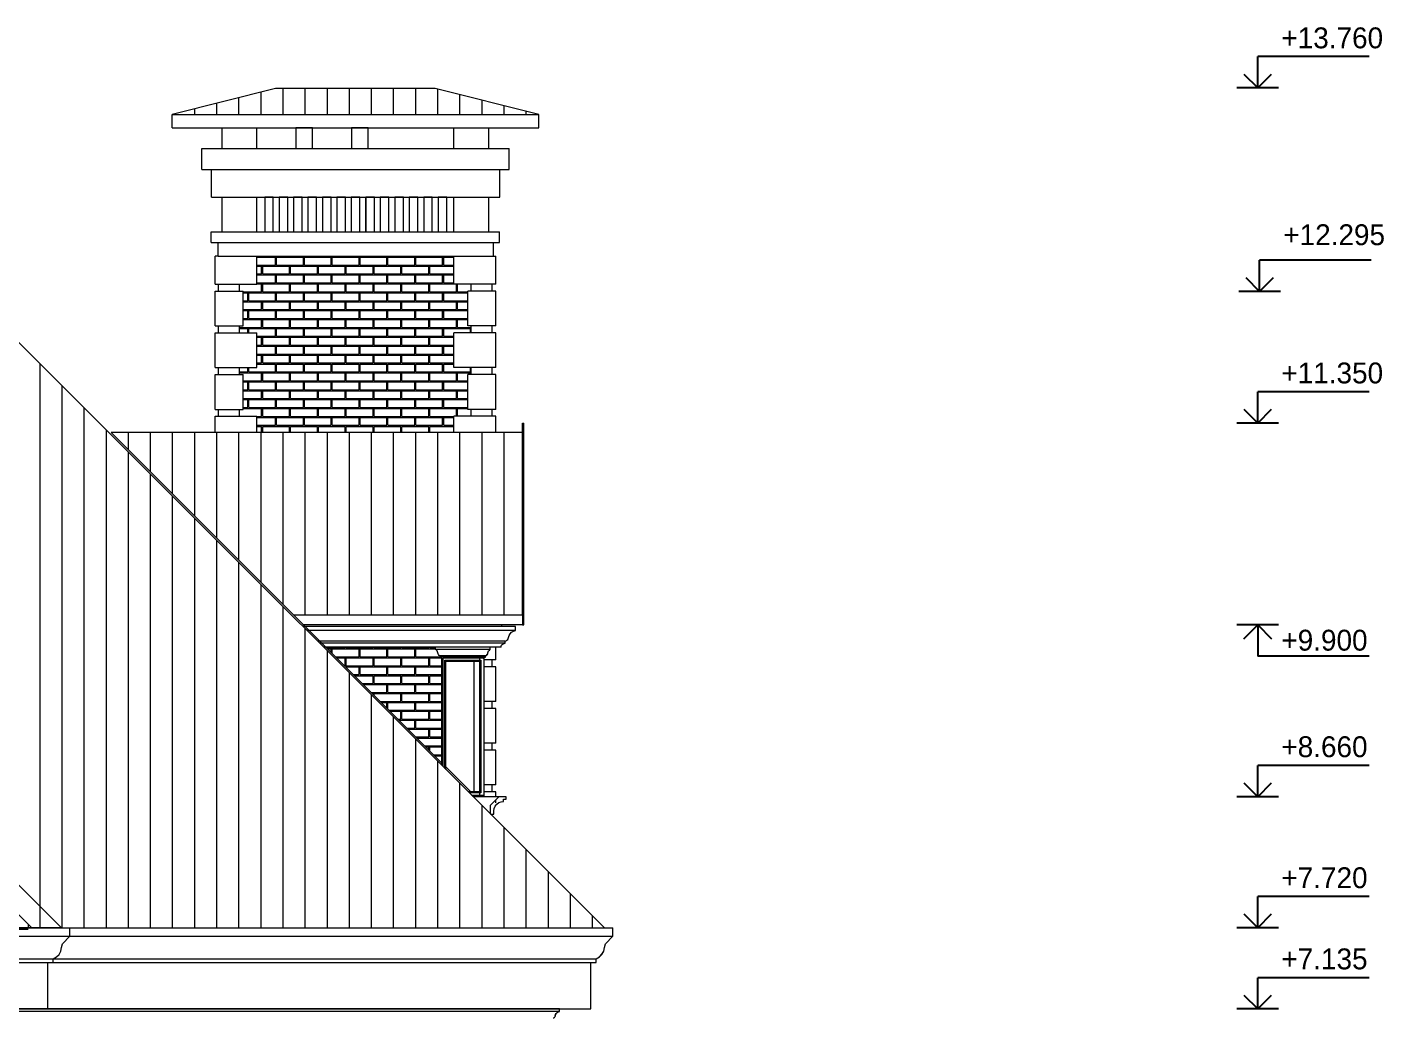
# Model space of a CAD drawing. Header units: millimetres. Extents: x 1177761 to 1329492, y 746793 to 827002.
# Drawn here: x 1209900 to 1219646, y 818801 to 825922 of the extents above; entities that cross this region are included whole.
import ezdxf

# ---------------------------------------------------------------- set-up
doc = ezdxf.new("R2010")
doc.units = ezdxf.units.MM
doc.layers.add('mark', color=4, linetype='Continuous')
doc.layers.add('wall', color=5, linetype='Continuous', lineweight=30)
doc.styles.add('PStudio', font='pstudio.shx')
pattern_1 = [(0, (-270908.16, 1431884.34), (100, 64), [192.5, -7.5]), (0, (-271008.16, 1431891.84), (100, 64), [192.5, -7.5]), (90, (-270908.16, 1431884.34), (-100, 64), [-71.5, 56.5]), (90, (-270915.66, 1431884.34), (-100, 64), [-71.5, 56.5])]

# ---------------------------------------------------------------- blocks, each defined once
blk = doc.blocks.new('H LEVEL2')
at = {"color": 0, "linetype": 'ByBlock'}
for p, q in [((3, 0), (-3, 0)), ((-2, -2), (0, 0)), ((0, 0), (2, -2)), ((0, 0), (0, -4.5)), ((16, -4.5), (0, -4.5))]:
    blk.add_line(p, q, dxfattribs=at)
at = {"color": 0, "linetype": 'ByBlock', "style": 'PStudio'}
blk.add_attdef('OTM', (3.4, -3.7), '', height=2, dxfattribs=at)
blk = doc.blocks.new('H LEVEL4')
at = {"color": 0, "linetype": 'ByBlock'}
for p, q in [((16, 4.5), (0, 4.5)), ((0, 0), (0, 4.5)), ((-2, 2), (0, 0)), ((0, 0), (2, 2)), ((3, 0), (-3, 0))]:
    blk.add_line(p, q, dxfattribs=at)
at = {"color": 0, "linetype": 'ByBlock', "style": 'PStudio'}
blk.add_attdef('OTM', (3.4, 5.7), '', height=2, dxfattribs=at)

msp = doc.modelspace()

# ---------------------------------------------------------------- hatches: boundary and pattern name
at = {"layer": 'wall', "lineweight": 20, "ltscale": 50}
h = msp.add_hatch(dxfattribs=at)
h.set_pattern_fill('ANSI31', color=250, scale=50, angle=45, style=0)
h.paths.add_polyline_path([(1208945, 823981.9), (1208174, 823794), (1209700.3, 823794), (1209692.4, 823801.9)])
h.paths.add_polyline_path([(1212829.7, 825481.9), (1211684.7, 825481.9), (1210941.8, 825294), (1213574.5, 825294)])
h.paths.add_polyline_path([(1204561, 825481.9), (1203818, 825294), (1205305.8, 825294)])
h.paths.add_polyline_path([(1194431.8, 825481.9), (1193730.8, 825294), (1195132.8, 825294)])
h.paths.add_polyline_path([(1187879.1, 823981.9), (1187136.2, 823794), (1188624, 823794)])
at = {"layer": 'wall', "lineweight": 20, "ltscale": 2}
h = msp.add_hatch(dxfattribs=at)
h.set_pattern_fill('AR18', color=251, scale=20, style=0)
h.set_pattern_definition(pattern_1)
h.paths.add_polyline_path([(1212965.6, 823724.8), (1213090.6, 823724.8), (1213090.6, 823774.8), (1213065.6, 823774.8), (1213065.6, 824024.8), (1213090.6, 824024.8), (1213090.6, 824074.8), (1212965.6, 824074.8), (1212965.6, 824274.8), (1211550.6, 824274.8), (1211550.6, 824074.8), (1211425.6, 824074.8), (1211425.6, 824024.8), (1211450.6, 824024.8), (1211450.6, 823774.8), (1211425.6, 823774.8), (1211425.6, 823724.8), (1211550.6, 823724.8), (1211550.6, 823474.8), (1211425.6, 823474.8), (1211425.6, 823424.8), (1211450.6, 823424.8), (1211450.6, 823174.8), (1211425.6, 823174.8), (1211425.6, 823124.8), (1211550.6, 823124.8), (1211550.6, 823007.8), (1212965.6, 823007.8), (1212965.6, 823124.8), (1213090.6, 823124.8), (1213090.6, 823174.8), (1213065.6, 823174.8), (1213065.6, 823424.8), (1213090.6, 823424.8), (1213090.6, 823474.8), (1212965.6, 823474.8)])
h.paths.add_polyline_path([(1212124, 823317), (1212819.8, 823317)], flags=16)
at = {"layer": 'wall', "lineweight": 20, "ltscale": 50}
h = msp.add_hatch(dxfattribs=at)
h.set_pattern_fill('ANSI31', color=250, scale=50, angle=45, style=0)
h.paths.add_polyline_path([(1209724.9, 823769.4), (1209724.9, 823697.5), (1209366, 823697.5), (1209366, 823549.8), (1209512, 823549.8), (1209512, 823399.8), (1209443, 823399.8), (1209443, 823200.8), (1209366, 823200.8), (1209366, 822950.4), (1209444, 822950.4), (1209444, 822875.4), (1209394.7, 822875.4), (1209394.7, 822774.8), (1209416, 822774.8), (1209416, 822574.8), (1209391, 822574.8), (1209391, 822524.8), (1209416, 822524.8), (1209416, 822274.8), (1209391, 822274.8), (1209391, 822224.8), (1209416, 822224.8), (1209416, 821974.8), (1209391, 821974.8), (1209391, 821924.8), (1209416, 821924.8), (1209416, 821674.8), (1209391, 821674.8), (1209391, 821624.8), (1209416, 821624.8), (1209416, 821374.8), (1209391, 821374.8), (1209391, 821324.8), (1209416, 821324.8), (1209416, 821074.8), (1209391, 821074.8), (1209391, 821024.8), (1209416, 821024.8), (1209416, 820774.8), (1209216, 820774.8), (1208819.5, 820774.8), (1210146.2, 819448.2), (1210207.4, 819448.2), (1214046.2, 819448.2)])
h.paths.add_polyline_path([(1209474.8, 824019.5), (1208061.1, 824019.5), (1207016.5, 822975.1), (1207032.4, 822946.7), (1207044.4, 822884.3), (1207039.2, 822819.6), (1207010.2, 822746.7), (1206962.4, 822696.4), (1206942.5, 822689.3), (1206942.5, 822651.9), (1207798.3, 821796), (1207840.8, 821838.5), (1207858.4, 821820.8), (1207883.2, 821845.5), (1207964.5, 821764.2), (1207950.4, 821750.1), (1208482.9, 821217.5), (1208482.9, 821324.8), (1208507.9, 821324.8), (1208507.9, 821374.8), (1208482.9, 821374.8), (1208482.9, 821624.8), (1208507.9, 821624.8), (1208507.9, 821674.8), (1208482.9, 821674.8), (1208482.9, 821924.8), (1208507.9, 821924.8), (1208507.9, 821974.8), (1208482.9, 821974.8), (1208482.9, 822224.8), (1208507.9, 822224.8), (1208507.9, 822274.8), (1208482.9, 822274.8), (1208482.9, 822524.8), (1208507.9, 822524.8), (1208507.9, 822574.8), (1208482.9, 822574.8), (1208482.9, 822774.8), (1208497.7, 822774.8), (1208497.7, 822875.4), (1208455.2, 822875.4), (1208455.2, 822950.4), (1208532.9, 822950.4), (1208532.9, 823200.8), (1208454.1, 823200.8), (1208454.1, 823399.8), (1208385.8, 823399.8), (1208385.8, 823549.8), (1208532.9, 823549.8), (1208532.9, 823697.5), (1208174, 823697.5), (1208174, 823794), (1208945, 823981.9), (1209692.4, 823801.9)])
h.paths.add_polyline_path([(1207471, 822934.5), (1208202.9, 822934.5)], flags=16)
h = msp.add_hatch(dxfattribs=at)
h.set_pattern_fill('ANSI31', color=250, scale=50, angle=45, style=0)
h.paths.add_polyline_path([(1213457.8, 823007.8), (1210504.3, 823007.8), (1211815.8, 821696.2), (1213457.8, 821696.2), (1213457.8, 821726.2)])
h = msp.add_hatch(dxfattribs=at)
h.set_pattern_fill('ANSI31', color=250, scale=50, angle=45, style=0)
h.paths.add_polyline_path([(1203488.5, 819448.2), (1206692.5, 822652), (1206942.5, 822651.8), (1210146.3, 819448.2)])
at = {"layer": 'wall', "lineweight": 20, "ltscale": 2}
h = msp.add_hatch(dxfattribs=at)
h.set_pattern_fill('AR18', color=251, scale=20, style=0)
h.set_pattern_definition(pattern_1)
h.paths.add_polyline_path([(1212877.4, 821394.8), (1212866.8, 821394.8), (1212866.8, 821402.4), (1212857.1, 821408.2), (1212851.7, 821418.1), (1212850.1, 821425.3), (1212848.4, 821432.5), (1212844.8, 821439), (1212839.7, 821444.3), (1212833.3, 821448.1), (1212833.3, 821464.8), (1212047.3, 821464.8), (1212877.4, 820634.6)])

# ---------------------------------------------------------------- linework, layer by layer
at = {"layer": 'wall', "color": 250, "lineweight": 20, "ltscale": 50}
for p, q in [((1211684.7, 825481.9), (1210941.8, 825294)), ((1212829.7, 825481.9), (1211684.7, 825481.9)), ((1213574.5, 825294), (1212829.7, 825481.9)), ((1210941.8, 825294), (1213574.5, 825294)), ((1210941.8, 825197.5), (1210941.8, 825294)), ((1213574.5, 825197.5), (1213574.5, 825294)), ((1210941.8, 825197.5), (1213574.5, 825197.5)), ((1211300.6, 825049.8), (1211300.6, 825197.5)), ((1211550.6, 825049.8), (1211550.6, 825197.5)), ((1212965.6, 825049.8), (1212965.6, 825197.5)), ((1213215.6, 825049.8), (1213215.6, 825197.5)), ((1211154.7, 825049.8), (1213362.7, 825049.8)), ((1211154.7, 824899.8), (1211154.7, 825049.8)), ((1213362.7, 824899.8), (1213362.7, 825049.8)), ((1211154.7, 824899.8), (1213362.7, 824899.8)), ((1211223.7, 824699.8), (1211223.7, 824899.8)), ((1213294.4, 824699.8), (1213294.4, 824899.8)), ((1211223.7, 824699.8), (1213294.4, 824699.8)), ((1211300.6, 824449.8), (1211300.6, 824699.8)), ((1211550.6, 824449.8), (1211550.6, 824699.8)), ((1212185.9, 824449.8), (1212185.9, 824699.8)), ((1212331.7, 824449.8), (1212331.7, 824699.8)), ((1212331.8, 824449.8), (1212331.8, 824699.8)), ((1212965.6, 824449.8), (1212965.6, 824699.8)), ((1213215.6, 824449.8), (1213215.6, 824699.8)), ((1211222.6, 824449.8), (1213293.4, 824449.8)), ((1211222.6, 824374.8), (1211222.6, 824449.8)), ((1213293.4, 824374.8), (1213293.4, 824449.8)), ((1211222.6, 824374.8), (1213293.4, 824374.8)), ((1211272, 824274.8), (1211272, 824374.8)), ((1213250.9, 824274.8), (1213250.9, 824374.8)), ((1211250.6, 824074.8), (1211250.6, 824274.8)), ((1211272, 824274.8), (1211250.6, 824274.8)), ((1211272, 824274.8), (1213250.9, 824274.8)), ((1211550.6, 824074.8), (1211550.6, 824274.8)), ((1212965.6, 824074.8), (1212965.6, 824274.8)), ((1213250.9, 824274.8), (1213265.6, 824274.8)), ((1213265.6, 824074.8), (1213265.6, 824274.8)), ((1214046.2, 819448.2), (1209474.8, 824019.5)), ((1211250.6, 824074.8), (1211550.6, 824074.8)), ((1211250.6, 824024.8), (1211450.6, 824024.8)), ((1211250.6, 823774.8), (1211250.6, 824024.8)), ((1211275.6, 824024.8), (1211275.6, 824074.8)), ((1211425.6, 824024.8), (1211425.6, 824074.8)), ((1211450.6, 823774.8), (1211450.6, 824024.8)), ((1213265.6, 824074.8), (1212965.6, 824074.8)), ((1213265.6, 824024.8), (1213065.6, 824024.8)), ((1213065.6, 823774.8), (1213065.6, 824024.8)), ((1213090.6, 824024.8), (1213090.6, 824074.8)), ((1213240.6, 824024.8), (1213240.6, 824074.8)), ((1213265.6, 823774.8), (1213265.6, 824024.8)), ((1211250.6, 823774.8), (1211450.6, 823774.8)), ((1211250.6, 823724.8), (1211550.6, 823724.8)), ((1211250.6, 823474.8), (1211250.6, 823724.8)), ((1211275.6, 823724.8), (1211275.6, 823774.8)), ((1211425.6, 823724.8), (1211425.6, 823774.8)), ((1211550.6, 823474.8), (1211550.6, 823724.8)), ((1213265.6, 823724.8), (1212965.6, 823724.8)), ((1212965.6, 823474.8), (1212965.6, 823724.8)), ((1213265.6, 823774.8), (1213065.6, 823774.8)), ((1213090.6, 823724.8), (1213090.6, 823774.8)), ((1213240.6, 823724.8), (1213240.6, 823774.8)), ((1213265.6, 823474.8), (1213265.6, 823724.8)), ((1211250.6, 823474.8), (1211550.6, 823474.8)), ((1211275.6, 823424.8), (1211275.6, 823474.8)), ((1211425.6, 823424.8), (1211425.6, 823474.8)), ((1213265.6, 823474.8), (1212965.6, 823474.8)), ((1213090.6, 823424.8), (1213090.6, 823474.8)), ((1213240.6, 823424.8), (1213240.6, 823474.8)), ((1211250.6, 823424.8), (1211450.6, 823424.8)), ((1211250.6, 823174.8), (1211250.6, 823424.8)), ((1211450.6, 823174.8), (1211450.6, 823424.8)), ((1213265.6, 823424.8), (1213065.6, 823424.8)), ((1213065.6, 823174.8), (1213065.6, 823424.8)), ((1213265.6, 823174.8), (1213265.6, 823424.8)), ((1211250.6, 823174.8), (1211450.6, 823174.8)), ((1211275.6, 823124.8), (1211275.6, 823174.8)), ((1211425.6, 823124.8), (1211425.6, 823174.8)), ((1213265.6, 823174.8), (1213065.6, 823174.8)), ((1213090.6, 823124.8), (1213090.6, 823174.8)), ((1213090.6, 823124.8), (1213090.6, 823174.8)), ((1213240.6, 823124.8), (1213240.6, 823174.8)), ((1213240.6, 823124.8), (1213240.6, 823174.8)), ((1211250.6, 823124.8), (1211550.6, 823124.8)), ((1211250.6, 823007.8), (1211250.6, 823124.8)), ((1211550.6, 823007.8), (1211550.6, 823124.8)), ((1213265.6, 823124.8), (1212965.6, 823124.8)), ((1212965.6, 823007.8), (1212965.6, 823124.8)), ((1213265.6, 823124.8), (1213065.6, 823124.8)), ((1213265.6, 823007.8), (1213265.6, 823124.8)), ((1213457.8, 821726.2), (1213457.8, 823076.2)), ((1213457.8, 823076.2), (1213467.8, 823076.2)), ((1213467.8, 821726.2), (1213467.8, 823076.2)), ((1213457.8, 823007.8), (1210504.3, 823007.8)), ((1210504.3, 823007.8), (1211815.8, 821696.2)), ((1206937.4, 822656.9), (1210146.2, 819448.2)), ((1206937.4, 822444.8), (1209934.1, 819448.2)), ((1211815.8, 821696.2), (1212877.4, 820634.6)), ((1213457.8, 821696.2), (1211815.8, 821696.2)), ((1213457.8, 821696.2), (1213457.8, 821726.2)), ((1213457.8, 821726.2), (1213467.8, 821726.2)), ((1213457.8, 821696.2), (1213457.8, 821625.5)), ((1213467.8, 821625.5), (1213467.8, 821726.2)), ((1213407.8, 821614.8), (1211879.5, 821614.8)), ((1213457.8, 821625.5), (1211886.5, 821625.5)), ((1213407.8, 821586), (1211908.3, 821586)), ((1213307.3, 821625.5), (1213307.3, 821614.8)), ((1213380.2, 821573.2), (1213393.2, 821581.3)), ((1213393.2, 821581.3), (1213407.8, 821586)), ((1213407.8, 821586), (1213407.8, 821614.8)), ((1213457.8, 821625.5), (1213467.8, 821625.5)), ((1213332.8, 821508.1), (1211986.2, 821508.1)), ((1213332.8, 821493.7), (1212000.6, 821493.7)), ((1213305, 821472.8), (1213307.9, 821479.7)), ((1213307.9, 821479.7), (1213312.5, 821485.6)), ((1213312.5, 821485.6), (1213318.4, 821490.1)), ((1213318.4, 821490.1), (1213325.4, 821492.8)), ((1213325.4, 821492.8), (1213332.8, 821493.7)), ((1213332.8, 821508.1), (1213340.1, 821510.4)), ((1213332.8, 821493.7), (1213332.8, 821508.1)), ((1213340.1, 821510.4), (1213346.6, 821514.5)), ((1213346.6, 821514.5), (1213351.9, 821520)), ((1213351.9, 821520), (1213355.7, 821526.7)), ((1213355.7, 821526.7), (1213357.8, 821534.1)), ((1213357.8, 821534.1), (1213361.9, 821548.8)), ((1213361.9, 821548.8), (1213369.5, 821562.1)), ((1213369.5, 821562.1), (1213380.2, 821573.2)), ((1213304, 821464.8), (1212029.5, 821464.8)), ((1212833.3, 821448.1), (1212833.3, 821464.8)), ((1212839.7, 821444.3), (1212833.3, 821448.1)), ((1213226.5, 821448.1), (1212833.3, 821448.1)), ((1212844.8, 821439), (1212839.7, 821444.3)), ((1212848.4, 821432.5), (1212844.8, 821439)), ((1212850.1, 821425.3), (1212848.4, 821432.5)), ((1212851.7, 821418.1), (1212850.1, 821425.3)), ((1212855.3, 821411.5), (1212851.7, 821418.1)), ((1212860.4, 821406.2), (1212855.3, 821411.5)), ((1212866.8, 821402.5), (1212860.4, 821406.2)), ((1212866.8, 821394.8), (1212866.8, 821402.4)), ((1213193, 821402.4), (1212866.8, 821402.4)), ((1213193, 821394.8), (1212866.8, 821394.8)), ((1212877.4, 821394.8), (1212877.4, 820616.9)), ((1213174.9, 821387.5), (1212884.9, 821387.5)), ((1212884.9, 821387.5), (1212884.9, 820609.4)), ((1213152.4, 821372.5), (1213152.4, 821394.8)), ((1213174.9, 821387.5), (1213182.4, 821387.5)), ((1213182.4, 821394.8), (1213182.4, 821394.6)), ((1213182.4, 821394.6), (1213193, 821394.6)), ((1213182.4, 821387.5), (1213182.4, 821394.6)), ((1213182.4, 820402.5), (1213182.4, 821387.5)), ((1213193, 821402.5), (1213199.4, 821406.2)), ((1213193, 821402.3), (1213199.4, 821406)), ((1213193, 821394.8), (1213193, 821402.4)), ((1213193, 821394.6), (1213193, 821394.8)), ((1213199.4, 821406.2), (1213204.6, 821411.5)), ((1213199.4, 821406), (1213204.6, 821411.3)), ((1213204.6, 821411.5), (1213208.1, 821418.1)), ((1213204.6, 821411.3), (1213208.1, 821417.9)), ((1213208.1, 821418.1), (1213209.7, 821425.3)), ((1213208.1, 821417.9), (1213209.7, 821425.1)), ((1213209.7, 821425.3), (1213211.4, 821432.5)), ((1213209.7, 821425.1), (1213211.4, 821432.3)), ((1213211.4, 821432.5), (1213215, 821439)), ((1213211.4, 821432.3), (1213215, 821438.8)), ((1213215, 821439), (1213220.1, 821444.3)), ((1213215, 821438.8), (1213220.1, 821444.1)), ((1213220.1, 821444.3), (1213226.5, 821448.1)), ((1213220.1, 821444.1), (1213226.5, 821447.9)), ((1213226.5, 821448.1), (1213226.5, 821464.8)), ((1213226.5, 821447.9), (1213226.5, 821448.1)), ((1213265.6, 821374.8), (1213265.6, 821464.8)), ((1213304, 821465.4), (1213305, 821472.8)), ((1213304, 821464.8), (1213304, 821465.4)), ((1212899.9, 821372.5), (1213159.9, 821372.5)), ((1212899.9, 820594.4), (1212899.9, 821372.5)), ((1212907.4, 821365), (1213152.4, 821365)), ((1212907.4, 820586.9), (1212907.4, 821365)), ((1213107.8, 821365), (1213107.8, 820425)), ((1213152.4, 820425), (1213152.4, 821365)), ((1213159.9, 821372.5), (1213159.9, 820417.5)), ((1213265.6, 821374.8), (1213182.4, 821374.8)), ((1213265.6, 821324.8), (1213182.4, 821324.8)), ((1213265.6, 821324.8), (1213182.4, 821324.8)), ((1213240.6, 821324.8), (1213240.6, 821374.8)), ((1213240.6, 821324.8), (1213240.6, 821374.8)), ((1213265.6, 821246.2), (1213265.6, 821324.8)), ((1213265.6, 821074.8), (1213265.6, 821324.8)), ((1213265.6, 821074.8), (1213182.4, 821074.8)), ((1213265.6, 821024.8), (1213182.4, 821024.8)), ((1213240.6, 821024.8), (1213240.6, 821074.8)), ((1213265.6, 820774.8), (1213265.6, 821024.8)), ((1213265.6, 820774.8), (1213182.4, 820774.8)), ((1213265.6, 820724.8), (1213182.4, 820724.8)), ((1213240.6, 820724.8), (1213240.6, 820774.8)), ((1213265.6, 820474.8), (1213265.6, 820724.8)), ((1212907.4, 820604.6), (1213087.1, 820425)), ((1213152.4, 820425), (1213069.3, 820425)), ((1213159.9, 820417.5), (1213076.8, 820417.5)), ((1213152.4, 820395), (1213152.4, 820417.5)), ((1213265.6, 820474.8), (1213182.4, 820474.8)), ((1213265.6, 820424.8), (1213182.4, 820424.8)), ((1213240.6, 820424.8), (1213240.6, 820474.8)), ((1213265.6, 820389.8), (1213265.6, 820424.8)), ((1213091.8, 820402.5), (1213174.9, 820402.5)), ((1213099.3, 820395), (1213152.4, 820395)), ((1213099.5, 820394.8), (1213107.2, 820394.8)), ((1213107.2, 820394.8), (1213107.2, 820395)), ((1213107.2, 820394.8), (1213122.2, 820394.8)), ((1213289, 820389.8), (1213107.2, 820389.8)), ((1213122.2, 820394.8), (1213122.2, 820395)), ((1213122.2, 820394.8), (1213152.4, 820394.8)), ((1213152.4, 820395), (1213167.4, 820395)), ((1213152.4, 820395), (1213152.4, 820394.8)), ((1213152.4, 820394.8), (1213167.4, 820394.8)), ((1213167.4, 820395), (1213182.4, 820395)), ((1213167.4, 820395), (1213167.4, 820394.8)), ((1213167.4, 820394.8), (1213182.4, 820394.8)), ((1213174.9, 820402.5), (1213182.4, 820402.5)), ((1213182.4, 820395), (1213182.4, 820402.5)), ((1213182.4, 820394.8), (1213182.4, 820395)), ((1213289, 820389.8), (1213226.5, 820327.3)), ((1213226.5, 820327.3), (1213226.5, 820267.8)), ((1213255.2, 820305.7), (1213262.1, 820322.4)), ((1213262.1, 820322.4), (1213273, 820336.7)), ((1213265.6, 820346.2), (1213265.6, 820366.4)), ((1213273, 820336.7), (1213287.4, 820347.7)), ((1213287.4, 820347.7), (1213304, 820354.6)), ((1213341.6, 820389.8), (1213289, 820389.8)), ((1213304, 820354.6), (1213321.9, 820356.9)), ((1213321.9, 820356.9), (1213321.9, 820373.4)), ((1213321.9, 820373.4), (1213341.6, 820373.4)), ((1213341.6, 820373.4), (1213341.6, 820389.8)), ((1213229.5, 820264.8), (1213252.8, 820264.8)), ((1213252.8, 820287.9), (1213255.2, 820305.7)), ((1213252.8, 820264.8), (1213252.8, 820287.9)), ((1209590.3, 819448.2), (1210207.4, 819448.2)), ((1209590.3, 819438.2), (1209907.8, 819438.2)), ((1209910.7, 819448.2), (1209910.7, 819471.5)), ((1210207.4, 819447.8), (1210206.8, 819447.8)), ((1210207.4, 819448.2), (1214107.3, 819448.2)), ((1210207.4, 819447.8), (1210207.4, 819448.2)), ((1210207.4, 819388), (1210207.4, 819447.8)), ((1214107.3, 819388.4), (1214107.3, 819448.2)), ((1209590.3, 819388.4), (1210207, 819388.4)), ((1210153.5, 819332.3), (1210154.4, 819333.9)), ((1210154.4, 819333.9), (1210207.4, 819387)), ((1210206.2, 819388.2), (1210207.4, 819387)), ((1210206.7, 819387.6), (1210207.4, 819388)), ((1210207.4, 819388.4), (1214107.3, 819388.4)), ((1210207.4, 819387), (1214107.4, 819387)), ((1214053.4, 819332.6), (1214054, 819333.8)), ((1214053.4, 819332.4), (1214054.1, 819333.7)), ((1214053.9, 819333.5), (1214107.4, 819387)), ((1214106.4, 819387.8), (1214107.3, 819388.4)), ((1214107.4, 819387), (1214106.5, 819387.9)), ((1214106.6, 819387.7), (1214107.2, 819388)), ((1214107.2, 819388), (1214107.2, 819388.3)), ((1210087.9, 819225.1), (1210110.6, 819238.5)), ((1210110.6, 819238.5), (1210129, 819257.5)), ((1210129, 819257.5), (1210141.6, 819280.8)), ((1210141.6, 819280.8), (1210147.5, 819306.5)), ((1210147.5, 819306.5), (1210153.5, 819332.3)), ((1213987.7, 819225.1), (1214010.5, 819238.5)), ((1213987.8, 819225.4), (1214010.5, 819238.8)), ((1214010.5, 819238.8), (1214028.9, 819257.9)), ((1214010.5, 819238.5), (1214028.8, 819257.5)), ((1214028.8, 819257.5), (1214041.4, 819280.8)), ((1214028.9, 819257.9), (1214041.5, 819281.1)), ((1214041.4, 819280.8), (1214041.5, 819281.1)), ((1214041.5, 819281.1), (1214047.5, 819306.9)), ((1214047.5, 819306.9), (1214053.4, 819332.6)), ((1209483.4, 819197.8), (1210049.7, 819197.8)), ((1209509.2, 819225.3), (1210087.4, 819225.3)), ((1209509.2, 819198.2), (1210087.4, 819198.2)), ((1210049.7, 819198.2), (1210049.7, 819197.8)), ((1210049.7, 818864.8), (1210049.7, 819197.8)), ((1210049.7, 819197.8), (1210087.8, 819197.8)), ((1210087.8, 819225), (1210087.9, 819225.1)), ((1210087.8, 819197.8), (1210087.8, 819225)), ((1210087.8, 819198.2), (1213987.7, 819198.2)), ((1210087.8, 819197.8), (1213949.6, 819197.8)), ((1210088.4, 819225.3), (1213987.7, 819225.3)), ((1211808.3, 819197.8), (1211808.3, 819198.2)), ((1212987.4, 819198.2), (1212987.4, 819197.8)), ((1213607.4, 819198.2), (1213607.4, 819197.8)), ((1213949.6, 819198.2), (1213949.6, 819197.8)), ((1213949.6, 818864.8), (1213949.6, 819197.8)), ((1213949.6, 819197.8), (1213987.6, 819197.8)), ((1213987.6, 819197.8), (1213987.6, 819198.2)), ((1213987.7, 819225.3), (1213987.8, 819225.4)), ((1213987.7, 819198.2), (1213987.7, 819225.3)), ((1213987.7, 819225), (1213987.7, 819225.1)), ((1209483.4, 818864.8), (1210049.7, 818864.8)), ((1213723.7, 818864.8), (1209827.3, 818864.8)), ((1213723.7, 818847.5), (1209827.3, 818847.5)), ((1210049.7, 818864.8), (1213949.6, 818864.8)), ((1213715, 818844.7), (1213723.7, 818847.5)), ((1213715.2, 818844.7), (1213724, 818847.5)), ((1213715.4, 818844.7), (1213724.2, 818847.5)), ((1213723.7, 818847.5), (1213723.7, 818864.8)), ((1213724, 818864.8), (1213723.7, 818864.8)), ((1213724, 818847.5), (1213724, 818864.8)), ((1213724.2, 818864.8), (1213724, 818864.8)), ((1213724.2, 818847.5), (1213724.2, 818864.8)), ((1213678.7, 818800.8), (1213683.1, 818802.2)), ((1213679, 818800.8), (1213683.3, 818802.2)), ((1213679.2, 818800.8), (1213683.6, 818802.2)), ((1213683.1, 818802.2), (1213687, 818804.6)), ((1213683.3, 818802.2), (1213687.2, 818804.6)), ((1213683.6, 818802.2), (1213687.5, 818804.6)), ((1213687, 818804.6), (1213690.2, 818807.9)), ((1213687.2, 818804.6), (1213690.4, 818807.9)), ((1213687.5, 818804.6), (1213690.7, 818807.9)), ((1213690.2, 818807.9), (1213692.5, 818811.9)), ((1213690.4, 818807.9), (1213692.7, 818811.9)), ((1213690.7, 818807.9), (1213693, 818811.9)), ((1213692.5, 818811.9), (1213693.7, 818816.4)), ((1213692.7, 818811.9), (1213694, 818816.4)), ((1213693, 818811.9), (1213694.2, 818816.4)), ((1213693.7, 818816.4), (1213696.2, 818825.2)), ((1213694, 818816.4), (1213696.4, 818825.2)), ((1213694.2, 818816.4), (1213696.7, 818825.2)), ((1213696.2, 818825.2), (1213700.8, 818833.2)), ((1213696.4, 818825.2), (1213701, 818833.2)), ((1213696.7, 818825.2), (1213701.2, 818833.2)), ((1213700.8, 818833.2), (1213707.2, 818839.8)), ((1213701, 818833.2), (1213707.4, 818839.8)), ((1213701.2, 818833.2), (1213707.6, 818839.8)), ((1213707.2, 818839.8), (1213715, 818844.7)), ((1213707.4, 818839.8), (1213715.2, 818844.7)), ((1213707.6, 818839.8), (1213715.4, 818844.7))]:
    msp.add_line(p, q, dxfattribs=at)
for points in [[(1211950.6, 825197.5), (1211830.6, 825197.5), (1211830.6, 825049.8), (1211950.6, 825049.8)], [(1212350.6, 825197.5), (1212230.6, 825197.5), (1212230.6, 825049.8), (1212350.6, 825049.8)], [(1211668, 824699.8), (1211606.1, 824699.8), (1211606.1, 824449.8), (1211668, 824449.8)], [(1211771.7, 824699.8), (1211709.8, 824699.8), (1211709.8, 824449.8), (1211771.7, 824449.8)], [(1211875.3, 824699.8), (1211813.5, 824699.8), (1211813.5, 824449.8), (1211875.3, 824449.8)], [(1211979, 824699.8), (1211917.1, 824699.8), (1211917.1, 824449.8), (1211979, 824449.8)], [(1212082.7, 824699.8), (1212020.8, 824699.8), (1212020.8, 824449.8), (1212082.7, 824449.8)], [(1212186.3, 824699.8), (1212124.5, 824699.8), (1212124.5, 824449.8), (1212186.3, 824449.8)], [(1212290, 824699.8), (1212228.1, 824699.8), (1212228.1, 824449.8), (1212290, 824449.8)], [(1212394.1, 824699.8), (1212332.2, 824699.8), (1212332.2, 824449.8), (1212394.1, 824449.8)], [(1212498.1, 824699.8), (1212436.3, 824699.8), (1212436.3, 824449.8), (1212498.1, 824449.8)], [(1212602.2, 824699.8), (1212540.3, 824699.8), (1212540.3, 824449.8), (1212602.2, 824449.8)], [(1212706.3, 824699.8), (1212644.4, 824699.8), (1212644.4, 824449.8), (1212706.3, 824449.8)], [(1212810.3, 824699.8), (1212748.5, 824699.8), (1212748.5, 824449.8), (1212810.3, 824449.8)], [(1212914.4, 824699.8), (1212852.5, 824699.8), (1212852.5, 824449.8), (1212914.4, 824449.8)], [(1203488.5, 819448.2), (1206692.5, 822652), (1206942.5, 822651.8), (1210146.3, 819448.2)]]:
    msp.add_lwpolyline(points, close=True, dxfattribs=at)

# ---------------------------------------------------------------- block references
at = {"layer": 'mark', "lineweight": 15, "ltscale": 50}
ref = msp.add_blockref('H LEVEL4', (1218739.6, 825484.9), dxfattribs=dict(at, xscale=50, yscale=50, zscale=50))
ref.add_attrib('OTM', '+13.760', (1218909.6, 825769.9), dxfattribs={"layer": '0', "color": 0, "linetype": 'ByBlock', "height": 150, "style": 'PStudio'})
ref = msp.add_blockref('H LEVEL2', (1218753.4, 824022.5), dxfattribs=dict(at, xscale=-50, yscale=50, zscale=50, rotation=180))
ref.add_attrib('OTM', '+12.295', (1218923.4, 824354.9), dxfattribs={"layer": '0', "color": 0, "linetype": 'ByBlock', "height": 150, "style": 'PStudio'})
ref = msp.add_blockref('H LEVEL4', (1218739.6, 823076.2), dxfattribs=dict(at, xscale=50, yscale=50, zscale=50))
ref.add_attrib('OTM', '+11.350', (1218909.6, 823361.2), dxfattribs={"layer": '0', "color": 0, "linetype": 'ByBlock', "height": 150, "style": 'PStudio'})
ref = msp.add_blockref('H LEVEL2', (1218739.6, 821625.5), dxfattribs=dict(at, xscale=50, yscale=50, zscale=50))
ref.add_attrib('OTM', '+9.900', (1218909.6, 821440.5), dxfattribs={"layer": '0', "color": 0, "linetype": 'ByBlock', "height": 150, "style": 'PStudio'})
ref = msp.add_blockref('H LEVEL4', (1218739.6, 820389.8), dxfattribs=dict(at, xscale=50, yscale=50, zscale=50))
ref.add_attrib('OTM', '+8.660', (1218909.6, 820674.8), dxfattribs={"layer": '0', "color": 0, "linetype": 'ByBlock', "height": 150, "style": 'PStudio'})
ref = msp.add_blockref('H LEVEL4', (1218739.6, 819448.2), dxfattribs=dict(at, xscale=50, yscale=50, zscale=50))
ref.add_attrib('OTM', '+7.720', (1218909.6, 819733.2), dxfattribs={"layer": '0', "color": 0, "linetype": 'ByBlock', "height": 150, "style": 'PStudio'})
ref = msp.add_blockref('H LEVEL4', (1218739.6, 818864.8), dxfattribs=dict(at, xscale=50, yscale=50, zscale=50))
ref.add_attrib('OTM', '+7.135', (1218909.6, 819149.8), dxfattribs={"layer": '0', "color": 0, "linetype": 'ByBlock', "height": 150, "style": 'PStudio'})

doc.saveas('drawing.dxf')
